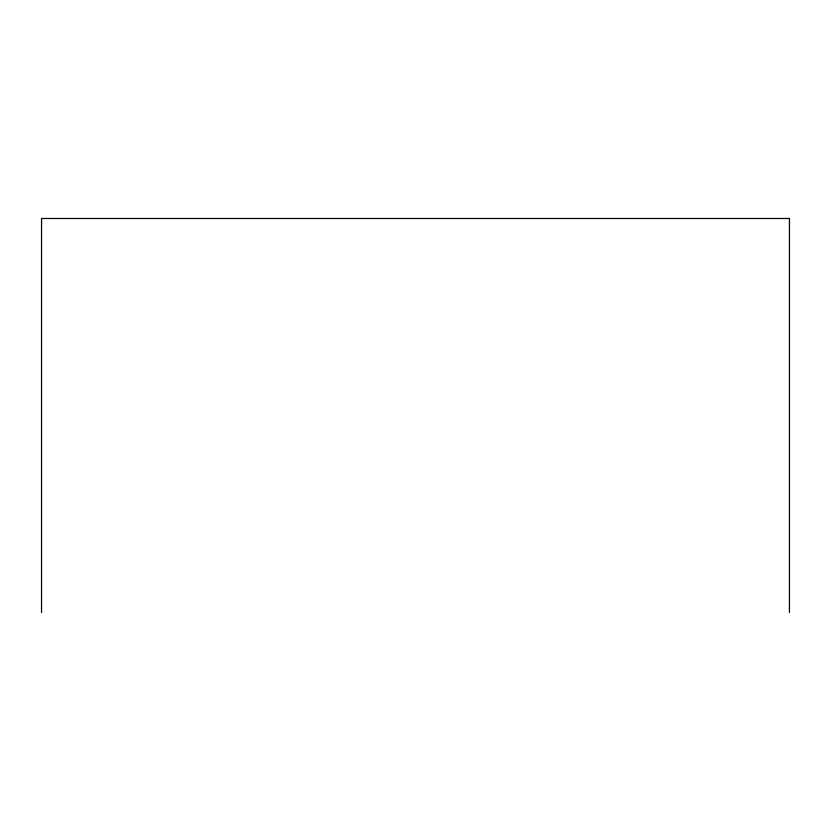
<?xml version="1.0" encoding="UTF-8"?>
<svg xmlns="http://www.w3.org/2000/svg" width="831" height="831" viewBox="0 0 831 831"><rect width="100%" height="100%" fill="white"/><g stroke="black" fill="none" stroke-linecap="round" stroke-linejoin="round"><path stroke-width="1.25" d="M789.45 612.52L789.45 218.48L41.55 218.48L41.55 612.52"/></g></svg>
